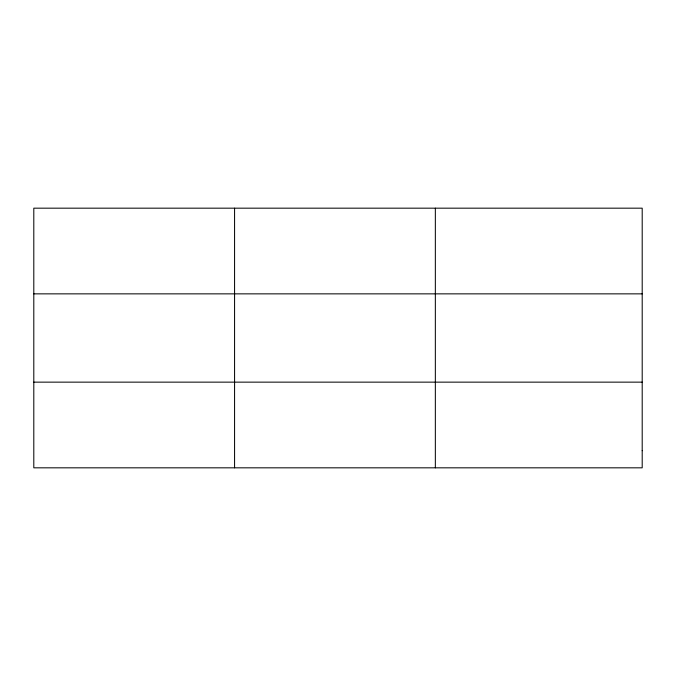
<?xml version="1.0" encoding="UTF-8"?>
<svg xmlns="http://www.w3.org/2000/svg" width="676" height="676" viewBox="0 0 676 676"><rect width="100%" height="100%" fill="white"/><g stroke="black" fill="none" stroke-linecap="round" stroke-linejoin="round"><path stroke-width="1.01" d="M234.572 467.826L234.572 208.174M435.344 467.826L435.344 208.174M33.8 293.857L642.2 293.857M33.8 382.143L642.2 382.143M642.2 450.689L642.2 467.826L33.8 467.826L33.8 208.174L642.2 208.174L642.2 450.689"/></g></svg>
